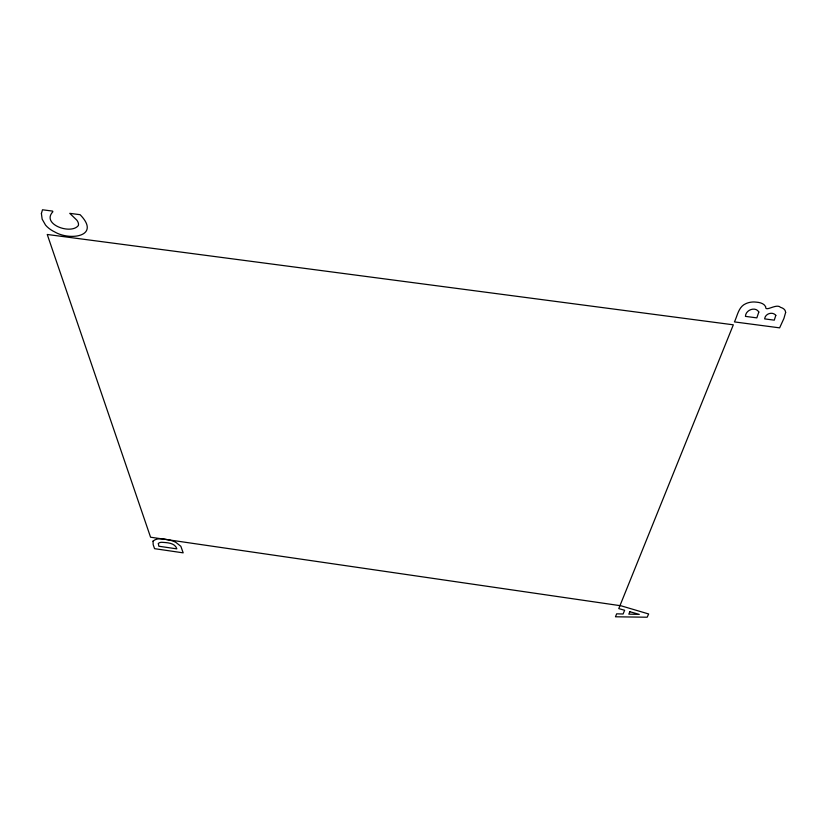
<?xml version="1.0" encoding="UTF-8"?>
<svg xmlns="http://www.w3.org/2000/svg" width="827" height="827" viewBox="0 0 827 827"><rect width="100%" height="100%" fill="white"/><g stroke="black" fill="none" stroke-linecap="round" stroke-linejoin="round"><path stroke-width="1.24" d="M620.012 605.643L150.566 537.219L47.242 234.475L733.332 324.815L618.772 608.61L624.643 610.264L623.093 613.996L616.663 613.83L615.464 616.787L647.169 617.221L648.657 613.975L620.023 605.498M41.402 213.5L42.146 219.155L45.557 225.12A19.538 10.834 21.8 0 0 55.078 232.129C70.533 241.029 101.173 236.233 80.095 214.689L69.768 213.345L76.808 220.137A12.912 7.195 21.7 0 1 78.369 225.513C71.07 235.064 40.978 224.241 52.856 211.774L52.639 211.102L42.487 209.779L41.402 213.5M785.65 312.399L783.903 318.498L779.623 327.854L734.438 321.91C737.498 315.645 738.49 306.786 745.758 303.705A12.632 7.422 -1.3 0 1 753.976 301.969C758.173 302.237 763.497 302.548 765.688 306.786C764.913 312.606 776.46 303.013 780.523 307.344A9.149 5.324 -1.9 0 1 785.257 310.859L785.65 312.399M158.35 543.659L158.836 546.233L176.844 548.87C175.066 542.698 166.806 542.626 161.554 542.295A7.443 2.957 13.9 0 0 158.35 543.659M775.819 315.345L774.279 320.163L764.634 318.891C765.151 313.557 772.594 311.272 775.819 315.345M758.824 312.006L756.839 317.878L745.437 316.379C745.572 309.794 755.578 306.259 758.824 312.006M153.026 541.137L153.181 544.652L154.556 548.663L183.18 552.849L180.844 546.296L175.779 542.305A13.914 5.541 13.9 0 0 169.132 539.959C164.004 539.132 157.337 537.261 153.026 541.137M629.854 611.722L628.82 614.141L639.292 614.389L629.854 611.722"/></g></svg>
